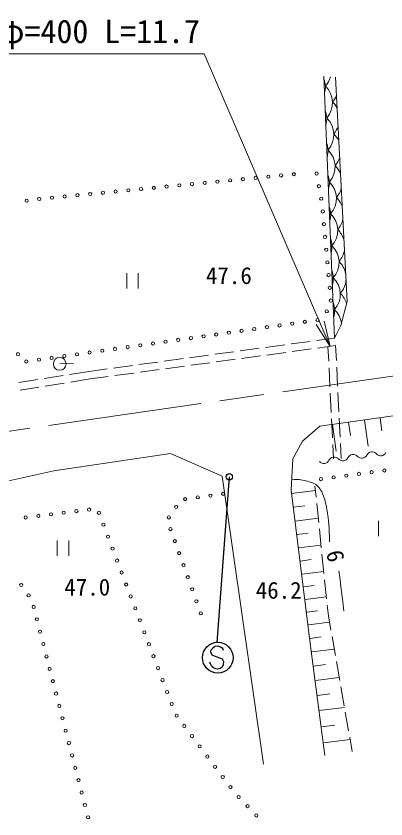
# Model space of a CAD drawing. Units: millimetres, scale not verified. Extents: x 40000 to 680000, y 20000 to 380000.
# Drawn here: x 200368 to 229290, y 249187 to 311982 of the extents above; entities that cross this region are included whole.
import ezdxf
from ezdxf.enums import TextEntityAlignment as Align

# ---------------------------------------------------------------- set-up
doc = ezdxf.new("R2010")
doc.units = ezdxf.units.MM
doc.header["$LTSCALE"] = 1000
doc.linetypes.add('CHAIN', pattern=[18.5, 12, -1.5, 3.5, -1.5])
for name, color, linetype, lineweight in [('M-BMK', 2, 'CHAIN', 13), ('M-STR-HTXT', 7, 'Continuous', 13), ('M-STR-STRC', 7, 'Continuous', 25), ('M-WORK', 1, 'Continuous', 13)]:
    doc.layers.add(name, color=color, linetype=linetype, lineweight=lineweight)
doc.styles.add('ＭＳ ゴシック', font='')
doc.styles.get('ＭＳ ゴシック').set_extended_font_data('MS Gothic')

# ---------------------------------------------------------------- blocks, each defined once
blk = doc.blocks.new('open_arrow')
at = {"color": 0, "linetype": 'Continuous', "lineweight": -2}
blk.add_lwpolyline([(7.5, 1.25), (0, 0), (7.5, -1.25)], dxfattribs=at)

msp = doc.modelspace()

# ---------------------------------------------------------------- linework, layer by layer
at = {"layer": 'M-BMK'}
msp.add_line((184615, 277325), (270278, 289656), dxfattribs=at)
at = {"layer": 'M-STR-HTXT'}
msp.add_lwpolyline([(224940, 286146), (215069, 309036), (185069, 309036)], dxfattribs=at)
at = {"layer": 'M-STR-STRC'}
for p, q in [((217043, 275949), (216074, 262999)), ((215747, 262551), (215593, 262384)), ((215904, 262662), (215747, 262551)), ((216103, 262702), (215904, 262662)), ((216242, 262683), (216103, 262702)), ((216415, 262596), (216242, 262683)), ((216547, 262506), (216415, 262596)), ((216588, 262372), (216547, 262506)), ((215593, 262384), (215573, 262248)), ((215573, 262248), (215676, 262029)), ((215676, 262029), (215857, 261941)), ((215857, 261941), (216496, 261715)), ((215576, 261318), (215529, 261450)), ((215677, 261105), (215576, 261318)), ((216557, 261235), (216472, 261056)), ((216496, 261715), (216592, 261508)), ((216592, 261508), (216557, 261235)), ((215801, 261017), (215677, 261105)), ((215976, 260927), (215801, 261017)), ((216121, 260906), (215976, 260927)), ((216322, 260941), (216121, 260906)), ((216472, 261056), (216322, 260941))]:
    msp.add_line(p, q, dxfattribs=at)
for centre, radius in [((217043, 275949), 250), ((216142, 261800), 1200)]:
    msp.add_circle(centre, radius, dxfattribs=at)
at = {"layer": 'M-WORK'}
for p, q in [((225275, 286797), (224435, 307269)), ((209023, 291872), (209023, 290672)), ((209923, 290672), (209923, 291872)), ((221866, 286335), (223353, 286537)), ((223848, 286604), (225275, 286797)), ((215921, 285529), (217407, 285730)), ((217903, 285798), (219389, 285999)), ((219885, 286066), (221371, 286268)), ((221951, 285741), (223437, 285943)), ((223932, 286010), (225356, 286203)), ((224759, 286122), (224814, 284978)), ((225356, 286203), (225413, 285033)), ((211957, 284991), (213444, 285193)), ((213939, 285260), (215425, 285462)), ((216005, 284935), (217491, 285136)), ((217987, 285203), (219473, 285405)), ((219969, 285472), (221455, 285674)), ((203784, 284781), (204847, 284844)), ((207993, 284454), (209480, 284655)), ((209975, 284722), (211462, 284924)), ((212041, 284397), (213528, 284599)), ((214023, 284666), (215510, 284868)), ((224839, 284478), (224911, 282980)), ((225437, 284533), (225509, 283035)), ((202571, 283633), (204052, 283870)), ((204546, 283949), (206071, 284193)), ((206071, 284193), (207498, 284387)), ((208078, 283860), (209564, 284061)), ((210059, 284128), (211546, 284330)), ((200596, 283317), (202078, 283554)), ((202655, 283039), (204136, 283276)), ((204630, 283355), (206159, 283599)), ((206159, 283599), (207582, 283792)), ((200680, 282723), (202161, 282960)), ((224935, 282481), (225007, 280982)), ((225533, 282535), (225605, 281037)), ((225032, 280483), (225104, 278985)), ((225630, 280538), (225702, 279040)), ((226359, 280210), (226506, 279173)), ((227604, 280386), (227894, 278332)), ((228836, 280560), (228981, 279533)), ((225115, 280035), (225408, 277961)), ((225128, 278485), (225183, 277341)), ((225726, 278540), (225783, 277370)), ((223824, 274360), (223736, 275204)), ((221918, 274649), (223769, 274885)), ((224030, 272370), (223875, 273862)), ((222055, 273568), (222956, 273683)), ((222193, 272487), (223994, 272716)), ((228702, 272501), (228702, 271301)), ((222327, 271435), (223203, 271546)), ((224237, 270381), (224082, 271873)), ((203585, 270971), (203585, 269771)), ((204485, 269771), (204485, 270971)), ((222460, 270383), (224214, 270606)), ((222590, 269358), (223444, 269467)), ((224444, 268392), (224289, 269884)), ((222721, 268334), (224428, 268551)), ((224651, 266403), (224496, 267895)), ((222847, 267337), (223678, 267443)), ((222974, 266340), (224636, 266551)), ((224791, 265060), (224703, 265905)), ((223100, 265349), (223926, 265454)), ((224986, 263951), (224791, 265060)), ((223226, 264358), (224878, 264568)), ((223360, 263307), (224236, 263418)), ((225333, 261982), (225073, 263459)), ((223493, 262255), (225246, 262478)), ((223635, 261140), (224565, 261258)), ((225680, 260012), (225420, 261489)), ((223777, 260024), (225636, 260260)), ((226027, 258042), (225767, 259519)), ((223927, 258841), (224914, 258966)), ((224078, 257657), (226050, 257908)), ((226374, 256072), (226114, 257550)), ((224238, 256401), (225284, 256534)), ((226656, 254471), (226460, 255580)), ((224397, 255146), (226490, 255412))]:
    msp.add_line(p, q, dxfattribs=at)
for points in [[(225350, 307198), (226249, 289662), (225764, 287770), (225275, 286797)], [(224523, 254154), (223362, 262914), (221885, 274911), (222014, 277362), (222764, 278722), (224125, 279895), (251173, 283714)], [(186409, 272383), (196717, 274951), (203331, 276405), (212455, 277765), (216489, 276006), (219720, 253478)]]:
    msp.add_lwpolyline(points, dxfattribs=at)
for centre, radius in [((220097, 299420), 125), ((221092, 299517), 125), ((222087, 299614), 125), ((223870, 299662), 125), ((214125, 298840), 125), ((215120, 298936), 125), ((216115, 299033), 125), ((217111, 299130), 125), ((218106, 299227), 125), ((219101, 299323), 125), ((207158, 298162), 125), ((208153, 298259), 125), ((209148, 298356), 125), ((210144, 298452), 125), ((211139, 298549), 125), ((212134, 298646), 125), ((213130, 298743), 125), ((224050, 298678), 125), ((201193, 297541), 125), ((202181, 297678), 125), ((203176, 297775), 125), ((204172, 297872), 125), ((205167, 297969), 125), ((206162, 298065), 125), ((224230, 297695), 125), ((224348, 296702), 125), ((224439, 295707), 125), ((224531, 294711), 125), ((224622, 293715), 125), ((224713, 292719), 125), ((224804, 291723), 125), ((224895, 290728), 125), ((224987, 289732), 125), ((224661, 288887), 125), ((223940, 288207), 125), ((218990, 287502), 125), ((219980, 287643), 125), ((220970, 287784), 125), ((221960, 287925), 125), ((222950, 288066), 125), ((215030, 286938), 125), ((216020, 287079), 125), ((217010, 287220), 125), ((218000, 287361), 125), ((210080, 286233), 125), ((211070, 286374), 125), ((212060, 286515), 125), ((213050, 286656), 125), ((214040, 286797), 125), ((206120, 285669), 125), ((207110, 285810), 125), ((208100, 285951), 125), ((209090, 286092), 125), ((200516, 285532), 125), ((202160, 285104), 125), ((203150, 285245), 125), ((203784, 284781), 500), ((204140, 285386), 125), ((205130, 285527), 125), ((201170, 284963), 125), ((228173, 276305), 125), ((229164, 276439), 125), ((224209, 275769), 125), ((225200, 275903), 125), ((226191, 276037), 125), ((227182, 276171), 125), ((214582, 274336), 125), ((215572, 274475), 125), ((216562, 274613), 125), ((213591, 274197), 125), ((204095, 273139), 125), ((205087, 273263), 125), ((206080, 273386), 125), ((206846, 273134), 125), ((212889, 273588), 125), ((201118, 272768), 125), ((202110, 272892), 125), ((203103, 273015), 125), ((212315, 272769), 125), ((207201, 272199), 125), ((212446, 271855), 125), ((207557, 271265), 125), ((212784, 270914), 125), ((207912, 270330), 125), ((213122, 269973), 125), ((208268, 269395), 125), ((213459, 269032), 125), ((208623, 268461), 125), ((213797, 268091), 125), ((200767, 267486), 125), ((208978, 267526), 125), ((214135, 267149), 125), ((201347, 266671), 125), ((209334, 266591), 125), ((214473, 266208), 125), ((201744, 265771), 125), ((209689, 265657), 125), ((214810, 265267), 125), ((201994, 264803), 125), ((210045, 264722), 125), ((202244, 263835), 125), ((210400, 263787), 125), ((202495, 262866), 125), ((210756, 262852), 125), ((202745, 261898), 125), ((211111, 261918), 125), ((202995, 260930), 125), ((211467, 260983), 125), ((203245, 259962), 125), ((211822, 260048), 125), ((203496, 258994), 125), ((212178, 259114), 125), ((203746, 258026), 125), ((212533, 258179), 125), ((203996, 257057), 125), ((212922, 257263), 125), ((204246, 256089), 125), ((213524, 256464), 125), ((214125, 255665), 125), ((204497, 255121), 125), ((214726, 254866), 125), ((204747, 254153), 125), ((215328, 254067), 125), ((204997, 253185), 125), ((215929, 253268), 125), ((216531, 252469), 125), ((205247, 252216), 125), ((205498, 251248), 125), ((217132, 251670), 125), ((217776, 250908), 125), ((205748, 250280), 125), ((218468, 250185), 125), ((205998, 249312), 125), ((219160, 249463), 125)]:
    msp.add_circle(centre, radius, dxfattribs=at)
for centre, radius, start, end in [((223195, 307701), 1812, 318.74663, 344.93158), ((222747, 306431), 1812, 344.12556, 20.57357), ((223298, 305203), 1812, 318.74663, 45.95226), ((223848, 303974), 1812, 26.22099, 45.95226), ((223746, 306472), 1812, 318.74663, 337.68388), ((222849, 303933), 1812, 344.12609, 20.57304), ((223400, 302705), 1812, 318.74663, 45.95226), ((223848, 303974), 1812, 318.74663, 339.64905), ((223951, 301477), 1812, 24.08489, 45.95226), ((222952, 301436), 1812, 344.12662, 20.57251), ((223503, 300207), 1812, 318.74663, 45.95226), ((223951, 301477), 1812, 318.74663, 341.78515), ((224053, 298979), 1812, 21.71951, 45.95226), ((223054, 298938), 1812, 344.12715, 20.57198), ((223605, 297709), 1812, 318.74663, 45.95226), ((224053, 298979), 1812, 318.74663, 344.15053), ((224156, 296481), 1812, 19.02387, 45.95226), ((223157, 296440), 1812, 344.12768, 20.57145), ((223708, 295211), 1812, 318.74663, 45.95226), ((224156, 296481), 1812, 318.74663, 346.84617), ((224258, 293983), 1812, 15.7917, 45.95226), ((223259, 293942), 1812, 344.12821, 20.57092), ((223810, 292713), 1812, 318.74663, 45.95226), ((224258, 293983), 1812, 318.74663, 350.07834), ((224361, 291485), 1812, 11.43097, 45.95226), ((223362, 291444), 1812, 344.12874, 20.57039), ((223912, 290215), 1812, 318.74663, 45.95226), ((224361, 291485), 1812, 318.74663, 354.43907), ((224463, 288987), 1812, 16.08424, 45.95226), ((223464, 288946), 1812, 344.12927, 20.56985), ((224015, 287718), 1812, 7.53091, 45.95226), ((223567, 286448), 1812, 14.21921, 20.56932), ((226722, 277244), 452, 41.59287, 153.88281), ((227398, 277843), 452, 221.59287, 333.88281), ((228209, 277446), 452, 41.59287, 153.88281), ((228884, 278045), 452, 221.59287, 333.88281), ((224425, 277439), 452, 221.59287, 333.88281), ((225236, 277042), 452, 41.59287, 153.88281), ((225911, 277641), 452, 221.59287, 333.88281)]:
    msp.add_arc(centre, radius, start, end, dxfattribs=at)
msp.add_open_spline([(221929, 275750), (222424, 275742), (222615, 275747), (223031, 275628), (223386, 275526), (223617, 275491), (223899, 275253), (224185, 275010), (224275, 274790), (224410, 274440), (224557, 274056), (224577, 273820), (224660, 273418), (224862, 272438), (224836, 272055), (224879, 270864)], degree=3, knots=[0, 0, 0, 0, 1, 1, 1, 2, 2, 2, 3, 3, 3, 4, 4, 4, 5, 5, 5, 5], dxfattribs=at)
msp.add_open_spline([(225608, 268581), (225804, 267010), (225804, 267010), (225999, 265438)], degree=3, dxfattribs=at)

# ---------------------------------------------------------------- block references
at = {"layer": 'M-STR-HTXT', "xscale": 267, "yscale": 267, "rotation": 113.3}
msp.add_blockref('open_arrow', (224940, 286146), dxfattribs=at)

# ---------------------------------------------------------------- texts
at = {"layer": 'M-STR-HTXT', "style": 'ＭＳ ゴシック'}
msp.add_text('ヒューム管 φ=400 L=11.7', height=1833, dxfattribs=at).set_placement((200069, 310786), align=Align.MIDDLE_CENTER)
at = {"layer": 'M-WORK', "style": 'ＭＳ ゴシック'}
for s, p in [('47.6', (217008, 291686)), ('47.0', (205934, 267319)), ('46.2', (220903, 267073))]:
    msp.add_text(s, height=1320, dxfattribs=at).set_placement(p, align=Align.MIDDLE_CENTER)
msp.add_text('6', height=1320, rotation=282.588, dxfattribs=at).set_placement((225347, 269753), align=Align.MIDDLE_CENTER)

doc.saveas('drawing.dxf')
